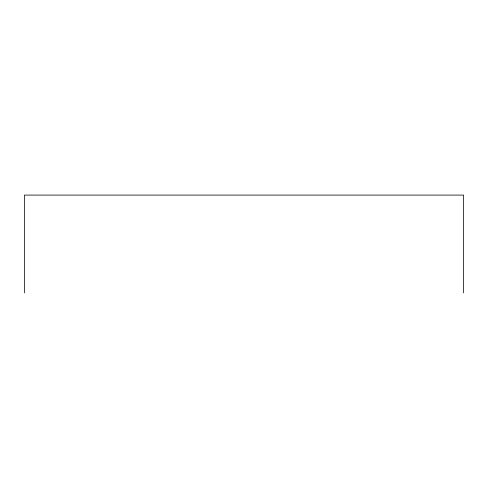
<?xml version="1.0" encoding="UTF-8"?>
<svg xmlns="http://www.w3.org/2000/svg" width="488" height="488" viewBox="0 0 488 488"><rect width="100%" height="100%" fill="white"/><g stroke="black" fill="none" stroke-linecap="round" stroke-linejoin="round"><path stroke-width="0.73" d="M463.6 292.91L463.6 195.09L24.4 195.09L24.4 292.91"/></g></svg>
